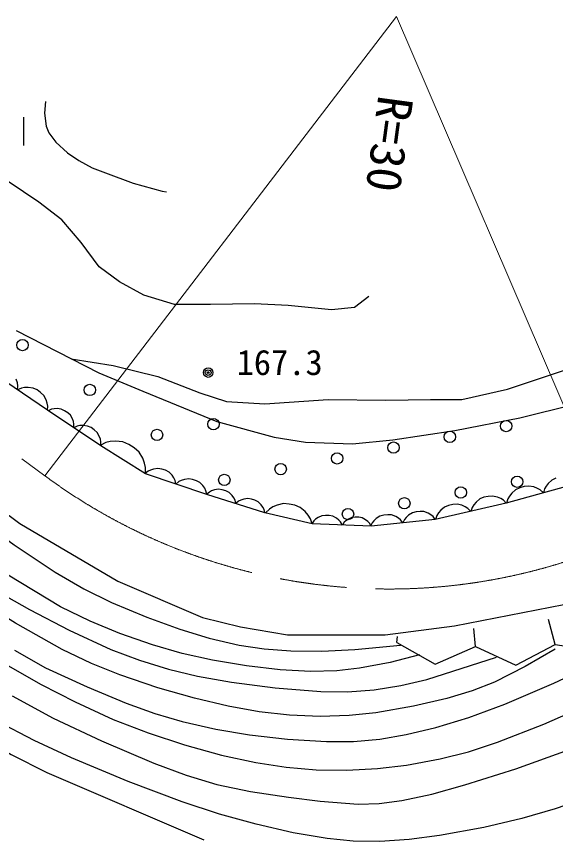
# Model space of a CAD drawing. Units: millimetres, scale not verified. Extents: x 40000 to 680000, y 20000 to 380000.
# Drawn here: x 408349 to 436450, y 241492 to 284512 of the extents above; entities that cross this region are included whole.
import ezdxf
from ezdxf.enums import TextEntityAlignment as Align

# ---------------------------------------------------------------- set-up
doc = ezdxf.new("R2010")
doc.units = ezdxf.units.MM
doc.header["$LTSCALE"] = 1000
doc.linetypes.add('CHAIN', pattern=[18.5, 12, -1.5, 3.5, -1.5])
for name, color, linetype, lineweight in [('M-BGD', 7, 'Continuous', 25), ('M-BMK', 2, 'CHAIN', 13), ('M-STR-HTXT', 7, 'Continuous', 13)]:
    doc.layers.add(name, color=color, linetype=linetype, lineweight=lineweight)
doc.styles.add('ＭＳ ゴシック', font='')
doc.styles.get('ＭＳ ゴシック').set_extended_font_data('MS Gothic')

msp = doc.modelspace()

# ---------------------------------------------------------------- linework, layer by layer
at = {"layer": 'M-BGD'}
for p, q in [((408721, 279259), (408721, 277779)), ((409505, 274837), (407908, 275915)), ((410712, 273913), (409505, 274837)), ((411724, 272720), (410712, 273913)), ((412659, 271450), (411724, 272720)), ((413711, 270680), (412659, 271450)), ((414996, 269988), (413711, 270680)), ((416592, 269487), (414996, 269988)), ((426717, 269911), (425978, 269333)), ((418462, 269487), (416592, 269487)), ((420759, 269526), (418462, 269487)), ((422512, 269449), (420759, 269526)), ((424770, 269218), (422512, 269449)), ((425978, 269333), (424770, 269218)), ((408336, 268135), (412645, 265932)), ((411206, 266667), (413384, 266316)), ((413384, 266316), (415721, 265739)), ((409972, 263978), (406856, 266095)), ((412645, 265932), (414942, 264969)), ((433946, 265085), (437334, 266201)), ((408394, 265414), (408333, 265592)), ((415721, 265739), (417902, 264892)), ((408423, 265258), (408394, 265414)), ((408409, 265040), (408423, 265258)), ((408610, 265130), (408409, 265040)), ((408769, 265159), (408610, 265130)), ((408958, 265167), (408769, 265159)), ((409210, 265132), (408958, 265167)), ((409419, 265036), (409210, 265132)), ((409606, 264908), (409419, 265036)), ((431571, 264546), (433946, 265085)), ((409772, 264750), (409606, 264908)), ((409896, 264530), (409772, 264750)), ((414942, 264969), (418798, 263391)), ((417902, 264892), (419304, 264431)), ((409956, 264352), (409896, 264530)), ((409985, 264196), (409956, 264352)), ((409972, 263978), (409985, 264196)), ((419304, 264431), (421290, 264315)), ((421290, 264315), (424600, 264546)), ((424600, 264546), (427599, 264508)), ((427599, 264508), (429935, 264546)), ((429935, 264546), (431571, 264546)), ((434591, 263584), (437668, 264354)), ((412737, 262131), (409972, 263978)), ((410177, 264031), (410008, 263954)), ((410310, 264057), (410177, 264031)), ((410470, 264064), (410310, 264057)), ((410682, 264037), (410470, 264064)), ((410859, 263957), (410682, 264037)), ((411017, 263851), (410859, 263957)), ((411158, 263719), (411017, 263851)), ((411263, 263534), (411158, 263719)), ((411315, 263385), (411263, 263534)), ((411341, 263253), (411315, 263385)), ((418798, 263391), (421779, 262583)), ((431203, 262930), (434591, 263584)), ((411331, 263070), (411341, 263253)), ((411510, 263152), (411331, 263070)), ((411652, 263179), (411510, 263152)), ((411821, 263187), (411652, 263179)), ((412047, 263158), (411821, 263187)), ((412235, 263073), (412047, 263158)), ((412403, 262960), (412235, 263073)), ((412553, 262820), (412403, 262960)), ((427971, 262429), (431203, 262930)), ((412665, 262624), (412553, 262820)), ((412720, 262466), (412665, 262624)), ((412747, 262326), (412720, 262466)), ((421779, 262583), (423414, 262314)), ((425868, 262237), (427971, 262429)), ((413004, 262290), (412712, 262146)), ((412737, 262131), (412747, 262326)), ((415073, 260668), (412737, 262131)), ((413235, 262342), (413004, 262290)), ((413514, 262363), (413235, 262342)), ((413887, 262326), (413514, 262363)), ((414200, 262195), (413887, 262326)), ((414483, 262018), (414200, 262195)), ((414736, 261794), (414483, 262018)), ((423414, 262314), (425868, 262237)), ((414930, 261477), (414736, 261794)), ((403950, 261438), (408527, 258072)), ((415029, 261219), (414930, 261477)), ((415081, 260990), (415029, 261219)), ((415207, 260800), (415055, 260674)), ((415073, 260668), (415081, 260990)), ((415336, 260863), (415207, 260800)), ((415497, 260915), (415336, 260863)), ((415723, 260945), (415497, 260915)), ((415926, 260912), (415723, 260945)), ((416119, 260847), (415926, 260912)), ((416301, 260750), (416119, 260847)), ((416460, 260590), (416301, 260750)), ((439570, 260707), (433884, 259128)), ((418266, 259590), (415073, 260668)), ((416556, 260451), (416460, 260590)), ((416619, 260323), (416556, 260451)), ((416661, 260132), (416619, 260323)), ((416941, 260321), (416812, 260258)), ((417103, 260373), (416941, 260321)), ((417328, 260403), (417103, 260373)), ((417532, 260370), (417328, 260403)), ((417725, 260305), (417532, 260370)), ((417906, 260208), (417725, 260305)), ((436264, 260334), (436075, 260165)), ((436472, 260431), (436264, 260334)), ((416812, 260258), (416661, 260132)), ((418066, 260048), (417906, 260208)), ((418162, 259909), (418066, 260048)), ((418225, 259782), (418162, 259909)), ((418886, 259858), (418674, 259826)), ((419078, 259830), (418886, 259858)), ((434585, 259938), (434365, 259836)), ((434816, 260002), (434585, 259938)), ((435057, 260028), (434816, 260002)), ((435320, 259978), (435057, 260028)), ((435506, 259906), (435320, 259978)), ((435654, 259824), (435506, 259906)), ((435881, 259877), (435823, 259667)), ((435960, 260016), (435881, 259877)), ((436075, 260165), (435960, 260016)), ((418266, 259590), (418225, 259782)), ((418403, 259713), (418263, 259591)), ((421304, 258628), (418266, 259590)), ((418523, 259774), (418403, 259713)), ((418674, 259826), (418523, 259774)), ((419261, 259773), (419078, 259830)), ((419433, 259685), (419261, 259773)), ((419587, 259537), (419433, 259685)), ((419679, 259408), (419587, 259537)), ((432722, 259440), (432509, 259352)), ((432943, 259490), (432722, 259440)), ((433174, 259504), (432943, 259490)), ((433421, 259446), (433174, 259504)), ((433594, 259370), (433421, 259446)), ((434046, 259501), (433963, 259355)), ((434167, 259658), (434046, 259501)), ((434365, 259836), (434167, 259658)), ((435823, 259667), (435654, 259824)), ((419741, 259289), (419679, 259408)), ((419783, 259110), (419741, 259289)), ((419923, 259231), (419783, 259110)), ((420044, 259292), (419923, 259231)), ((420195, 259344), (420044, 259292)), ((420406, 259376), (420195, 259344)), ((420599, 259349), (420406, 259376)), ((420781, 259291), (420599, 259349)), ((420954, 259203), (420781, 259291)), ((421107, 259055), (420954, 259203)), ((421200, 258926), (421107, 259055)), ((421943, 259035), (421714, 258937)), ((422269, 259111), (421943, 259035)), ((422572, 259090), (422269, 259111)), ((422863, 259022), (422572, 259090)), ((423143, 258905), (422863, 259022)), ((433884, 259128), (430183, 258282)), ((430874, 259017), (430661, 258930)), ((431096, 259068), (430874, 259017)), ((431326, 259082), (431096, 259068)), ((431574, 259023), (431326, 259082)), ((431747, 258947), (431574, 259023)), ((432190, 259049), (432105, 258914)), ((432312, 259192), (432190, 259049)), ((432509, 259352), (432312, 259192)), ((433731, 259286), (433594, 259370)), ((433884, 259128), (433731, 259286)), ((433963, 259355), (433901, 259133)), ((421262, 258807), (421200, 258926)), ((421304, 258628), (421262, 258807)), ((423757, 258051), (421304, 258628)), ((421534, 258828), (421330, 258622)), ((421714, 258937), (421534, 258828)), ((423399, 258693), (423143, 258905)), ((423559, 258503), (423399, 258693)), ((428986, 258630), (428794, 258509)), ((429185, 258684), (428986, 258630)), ((429388, 258705), (429185, 258684)), ((429594, 258693), (429388, 258705)), ((429807, 258614), (429594, 258693)), ((429952, 258528), (429807, 258614)), ((430343, 258626), (430258, 258491)), ((430465, 258770), (430343, 258626)), ((430661, 258930), (430465, 258770)), ((431884, 258863), (431747, 258947)), ((432037, 258706), (431884, 258863)), ((432105, 258914), (432037, 258706)), ((423670, 258325), (423559, 258503)), ((423757, 258051), (423670, 258325)), ((423844, 258206), (423742, 258051)), ((423944, 258297), (423844, 258206)), ((424075, 258386), (423944, 258297)), ((424270, 258474), (424075, 258386)), ((424463, 258498), (424270, 258474)), ((424654, 258491), (424463, 258498)), ((424844, 258452), (424654, 258491)), ((425032, 258350), (424844, 258452)), ((425156, 258251), (425032, 258350)), ((425248, 258153), (425156, 258251)), ((425338, 257992), (425248, 258153)), ((425433, 258136), (425338, 257992)), ((425527, 258221), (425433, 258136)), ((425650, 258306), (425527, 258221)), ((425833, 258388), (425650, 258306)), ((426013, 258410), (425833, 258388)), ((426193, 258404), (426013, 258410)), ((426371, 258367), (426193, 258404)), ((426547, 258272), (426371, 258367)), ((426663, 258179), (426547, 258272)), ((426750, 258087), (426663, 258179)), ((430183, 258282), (426834, 257935)), ((426983, 258220), (426892, 258110)), ((427107, 258335), (426983, 258220)), ((427299, 258456), (427107, 258335)), ((427498, 258510), (427299, 258456)), ((427700, 258531), (427498, 258510)), ((427906, 258518), (427700, 258531)), ((428119, 258439), (427906, 258518)), ((428265, 258353), (428119, 258439)), ((428377, 258264), (428265, 258353)), ((428496, 258107), (428377, 258264)), ((428579, 258284), (428496, 258107)), ((428670, 258395), (428579, 258284)), ((428794, 258509), (428670, 258395)), ((430064, 258438), (429952, 258528)), ((430183, 258282), (430064, 258438)), ((430258, 258491), (430190, 258283)), ((408527, 258072), (413636, 255073)), ((426834, 257935), (423757, 258051)), ((426834, 257935), (426750, 258087)), ((426892, 258110), (426808, 257933)), ((413636, 255073), (418053, 253180)), ((431183, 252745), (436877, 253850)), ((418053, 253180), (420022, 252692)), ((436428, 251759), (436082, 253074)), ((420022, 252692), (422471, 252272)), ((427564, 252272), (431183, 252745)), ((432277, 251654), (432197, 252601)), ((422471, 252272), (427564, 252272)), ((428179, 251865), (428205, 252180)), ((428179, 251865), (430175, 250747)), ((434379, 250681), (436428, 251759)), ((436428, 251759), (437958, 251529)), ((430175, 250747), (432277, 251654)), ((432277, 251654), (434379, 250681))]:
    msp.add_line(p, q, dxfattribs=at)
for points in [[(409855, 280072), (409817, 279464), (409894, 278801), (410043, 278448), (410394, 277965), (411008, 277410), (411603, 276997), (412300, 276624), (412990, 276368), (414425, 275826), (415937, 275396), (416164, 275376)], [(436425, 251521), (434873, 250613), (433277, 249807), (432114, 249353), (430776, 248950), (429046, 248551), (427076, 248207), (425688, 248055), (424185, 248005), (422588, 248077), (420998, 248259), (419385, 248544), (417637, 248958), (415721, 249512), (413741, 250190), (412261, 250781), (410731, 251510), (408305, 252883), (405792, 254426), (404128, 255516), (402556, 256667), (399052, 259599), (395505, 262432), (394172, 263442)], [(429368, 251233), (427825, 250827), (426239, 250524), (425047, 250395), (423684, 250360), (422089, 250448), (420339, 250652), (418567, 250941), (416983, 251297), (415434, 251739), (413742, 252336), (412189, 252976), (410644, 253730), (407916, 255372), (405233, 257104), (403619, 258347), (401815, 259874), (398009, 263118)], [(400431, 263035), (403349, 260642), (406227, 258409), (408219, 256961), (410372, 255528), (411865, 254670), (413306, 253955), (415142, 253185), (416866, 252567), (418396, 252102), (419950, 251738), (421264, 251537), (422659, 251428), (424260, 251413), (425981, 251501), (428366, 251728)], [(406896, 254786), (409030, 253594), (411095, 252514), (413263, 251507), (414753, 250941), (416279, 250472), (417792, 250114), (419561, 249809), (421827, 249511), (424216, 249307), (425601, 249298), (426995, 249405), (428378, 249620), (429740, 249934), (433376, 251109)], [(408252, 251473), (409865, 250552), (412034, 249550), (414071, 248714), (415566, 248163), (416982, 247745), (418734, 247343), (420488, 247051), (422471, 246828), (424515, 246706), (425912, 246714), (427284, 246834), (428663, 247064), (430216, 247436), (431934, 247964), (433806, 248652), (436368, 249747), (438891, 250936)], [(407655, 250813), (409627, 249676), (411399, 248768), (413397, 247862), (415216, 247156), (417109, 246532), (419035, 246000), (420829, 245613), (422407, 245365), (423979, 245226), (425577, 245210), (427173, 245301), (428675, 245477), (430444, 245798), (431915, 246171), (433432, 246665), (435844, 247613), (438296, 248689)], [(408124, 249080), (410263, 247924), (412785, 246739), (415510, 245579), (417190, 244946), (418796, 244456), (420549, 244093), (422528, 243797), (424175, 243587), (426169, 243446), (427263, 243474), (428447, 243622), (430010, 243960), (431715, 244440), (434377, 245286), (437133, 246269)], [(438052, 243754), (436427, 243187), (434702, 242693), (432718, 242230), (430401, 241805), (428818, 241593), (427298, 241492), (425900, 241518), (424543, 241646), (422773, 241950), (420848, 242393), (418924, 242918), (416991, 243558), (414168, 244626), (411224, 245849), (409267, 246756), (407327, 247771)], [(406171, 247118), (408071, 246030), (409924, 245094), (418110, 241580)]]:
    msp.add_lwpolyline(points, dxfattribs=at)
for centre, major_axis in [((408661, 267379), (299, 0)), ((418343, 265941), (249, 0)), ((418343, 265941), (150, 0)), ((418343, 265941), (49.9, 0)), ((412168, 265036), (299, 0)), ((418616, 263254), (299, 0)), ((433881, 263156), (299, 0)), ((415676, 262692), (299, 0)), ((430942, 262594), (299, 0)), ((428002, 262033), (299, 0)), ((425063, 261471), (299, 0)), ((422123, 260910), (299, 0)), ((419184, 260348), (299, 0)), ((434449, 260251), (299, 0)), ((431510, 259689), (299, 0)), ((428570, 259128), (299, 0)), ((425631, 258566), (299, 0))]:
    msp.add_ellipse(centre, major_axis=major_axis, ratio=0.988322, dxfattribs=at)
at = {"layer": 'M-BMK'}
msp.add_line((382903, 280475), (409828, 260564), dxfattribs=at)
msp.add_ellipse((427776, 284247), major_axis=(29939, 0), ratio=0.988322, start_param=4.069554, end_param=5.129072, dxfattribs=at)
at = {"layer": 'M-STR-HTXT'}
for p, q in [((409828, 260564), (428161, 284512)), ((428161, 284512), (439893, 257189))]:
    msp.add_line(p, q, dxfattribs=at)

# ---------------------------------------------------------------- texts
at = {"layer": 'M-BGD', "style": 'ＭＳ ゴシック'}
msp.add_text('167.3', height=1320, dxfattribs=at).set_placement((419824, 265418), align=Align.BOTTOM_LEFT)
at = {"layer": 'M-STR-HTXT', "style": 'ＭＳ ゴシック'}
msp.add_text('R=30', height=1833, rotation=262.311, dxfattribs=at).set_placement((426678, 280530), align=Align.BOTTOM_LEFT)

doc.saveas('drawing.dxf')
